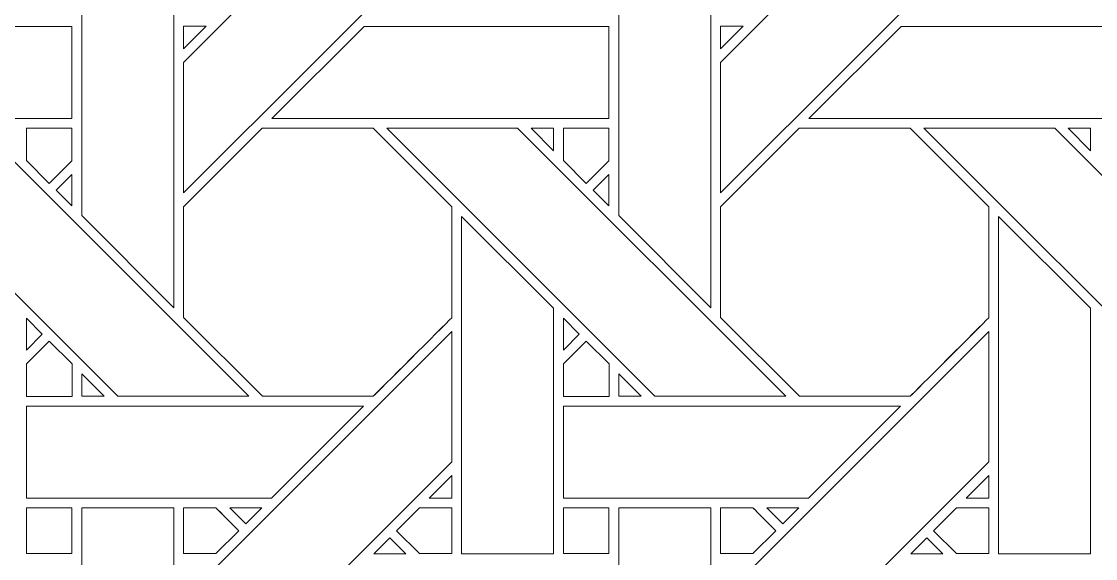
# Model space of a CAD drawing. Header units: inches. Extents: x 4.9 to 19.9, y 1.6 to 16.6.
# Drawn here: x 14.231 to 16.129, y 12.841 to 13.789 of the extents above; entities that cross this region are included whole.
import ezdxf

# ---------------------------------------------------------------- set-up
doc = ezdxf.new("R2010")
doc.units = ezdxf.units.IN
doc.header["$MEASUREMENT"] = 0
doc.layers.add('Design', color=7, linetype='Continuous', lineweight=0)

msp = doc.modelspace()

# ---------------------------------------------------------------- linework, layer by layer
at = {"layer": 'Design'}
for points, knots in [([(4.882854037814669, 16.59476386176223), (4.882854037814669, 16.59476386176223), (4.882854037814669, 1.594763861762152), (4.882854037814669, 1.594763861762152), (4.882854037814669, 1.594763861762152), (19.88285319010416, 1.594763861762152), (19.88285319010416, 1.594763861762152), (19.88285319010416, 1.594763861762152), (19.88285319010416, 16.59476386176223), (19.88285319010416, 16.59476386176223), (19.88285319010416, 16.59476386176223), (4.882854037814669, 16.59476386176223), (4.882854037814669, 16.59476386176223)], [0, 0, 0, 0, 1, 1, 1, 2, 2, 2, 3, 3, 3, 4, 4, 4, 4]), ([(5.683952837729848, 15.79366501657361), (5.683952837729848, 15.79366501657361), (5.683952837729848, 2.395862706950664), (5.683952837729848, 2.395862706950664), (5.683952837729848, 2.395862706950664), (19.08175439018904, 2.395862706950664), (19.08175439018904, 2.395862706950664), (19.08175439018904, 2.395862706950664), (19.08175439018904, 15.79366501657361), (19.08175439018904, 15.79366501657361), (19.08175439018904, 15.79366501657361), (5.683952837729848, 15.79366501657361), (5.683952837729848, 15.79366501657361)], [0, 0, 0, 0, 1, 1, 1, 2, 2, 2, 3, 3, 3, 4, 4, 4, 4]), ([(14.99152628580737, 13.96028645833333), (14.99152628580737, 13.96028645833333), (14.51785617404514, 13.48662990993923), (14.51785617404514, 13.48662990993923), (14.51785617404514, 13.48662990993923), (14.51785617404514, 13.71672651502821), (14.51785617404514, 13.71672651502821), (14.51785617404514, 13.71672651502821), (14.99152628580737, 14.19032202826611), (14.99152628580737, 14.19032202826611), (14.99152628580737, 14.19032202826611), (14.99152628580737, 13.96028645833333), (14.99152628580737, 13.96028645833333)], [0, 0, 0, 0, 1, 1, 1, 2, 2, 2, 3, 3, 3, 4, 4, 4, 4]), ([(15.94025505913626, 13.9602796766493), (15.94025505913626, 13.9602796766493), (15.4665832519532, 13.48662990993923), (15.4665832519532, 13.48662990993923), (15.4665832519532, 13.48662990993923), (15.4665832519532, 13.71672651502821), (15.4665832519532, 13.71672651502821), (15.4665832519532, 13.71672651502821), (15.94025505913626, 14.19032880995013), (15.94025505913626, 14.19032880995013), (15.94025505913626, 14.19032880995013), (15.94025505913626, 13.9602796766493), (15.94025505913626, 13.9602796766493)], [0, 0, 0, 0, 1, 1, 1, 2, 2, 2, 3, 3, 3, 4, 4, 4, 4]), ([(14.33778550889764, 13.44663492838541), (14.33778550889764, 13.44663492838541), (14.33778550889764, 13.8788341946072), (14.33778550889764, 13.8788341946072), (14.33778550889764, 13.8788341946072), (14.50070359971791, 13.8788341946072), (14.50070359971791, 13.8788341946072), (14.50070359971791, 13.8788341946072), (14.50070359971791, 13.2837176852756), (14.50070359971791, 13.2837176852756), (14.50070359971791, 13.2837176852756), (14.33778550889764, 13.44663492838541), (14.33778550889764, 13.44663492838541)], [0, 0, 0, 0, 1, 1, 1, 2, 2, 2, 3, 3, 3, 4, 4, 4, 4]), ([(15.28651428222653, 13.44663492838541), (15.28651428222653, 13.44663492838541), (15.28651428222653, 13.8788341946072), (15.28651428222653, 13.8788341946072), (15.28651428222653, 13.8788341946072), (15.44943237304695, 13.8788341946072), (15.44943237304695, 13.8788341946072), (15.44943237304695, 13.8788341946072), (15.44943237304695, 13.2837176852756), (15.44943237304695, 13.2837176852756), (15.44943237304695, 13.2837176852756), (15.28651428222653, 13.44663492838541), (15.28651428222653, 13.44663492838541)], [0, 0, 0, 0, 1, 1, 1, 2, 2, 2, 3, 3, 3, 4, 4, 4, 4]), ([(14.32025146484375, 13.78091091579861), (14.32025146484375, 13.78091091579861), (14.32025146484375, 13.61810896131727), (14.32025146484375, 13.61810896131727), (14.32025146484375, 13.61810896131727), (13.72496541341146, 13.61810896131727), (13.72496541341146, 13.61810896131727), (13.72496541341146, 13.61810896131727), (13.88781483968099, 13.78091091579861), (13.88781483968099, 13.78091091579861), (13.88781483968099, 13.78091091579861), (14.32025146484375, 13.78091091579861), (14.32025146484375, 13.78091091579861)], [0, 0, 0, 0, 1, 1, 1, 2, 2, 2, 3, 3, 3, 4, 4, 4, 4]), ([(14.55768669976126, 13.78091769748263), (14.55768669976126, 13.78091769748263), (14.51785617404514, 13.74108632405599), (14.51785617404514, 13.74108632405599), (14.51785617404514, 13.74108632405599), (14.51785617404514, 13.78091769748263), (14.51785617404514, 13.78091769748263), (14.51785617404514, 13.78091769748263), (14.55768669976126, 13.78091769748263), (14.55768669976126, 13.78091769748263)], [0, 0, 0, 0, 1, 1, 1, 2, 2, 2, 3, 3, 3, 3]), ([(15.26898193359375, 13.78091091579861), (15.26898193359375, 13.78091091579861), (15.26898193359375, 13.61810896131727), (15.26898193359375, 13.61810896131727), (15.26898193359375, 13.61810896131727), (14.67369418674042, 13.61810896131727), (14.67369418674042, 13.61810896131727), (14.67369418674042, 13.61810896131727), (14.83654446072056, 13.78091091579861), (14.83654446072056, 13.78091091579861), (14.83654446072056, 13.78091091579861), (15.26898193359375, 13.78091091579861), (15.26898193359375, 13.78091091579861)], [0, 0, 0, 0, 1, 1, 1, 2, 2, 2, 3, 3, 3, 4, 4, 4, 4]), ([(15.50641547309028, 13.78091769748263), (15.50641547309028, 13.78091769748263), (15.4665832519532, 13.74109310574002), (15.4665832519532, 13.74109310574002), (15.4665832519532, 13.74109310574002), (15.4665832519532, 13.78091769748263), (15.4665832519532, 13.78091769748263), (15.4665832519532, 13.78091769748263), (15.50641547309028, 13.78091769748263), (15.50641547309028, 13.78091769748263)], [0, 0, 0, 0, 1, 1, 1, 2, 2, 2, 3, 3, 3, 3]), ([(16.21769714355471, 13.78091091579861), (16.21769714355471, 13.78091091579861), (16.21769714355471, 13.61810896131727), (16.21769714355471, 13.61810896131727), (16.21769714355471, 13.61810896131727), (15.62242296006944, 13.61810896131727), (15.62242296006944, 13.61810896131727), (15.62242296006944, 13.61810896131727), (15.78527323404945, 13.78091091579861), (15.78527323404945, 13.78091091579861), (15.78527323404945, 13.78091091579861), (16.21769714355471, 13.78091091579861), (16.21769714355471, 13.78091091579861)], [0, 0, 0, 0, 1, 1, 1, 2, 2, 2, 3, 3, 3, 4, 4, 4, 4]), ([(14.63287014431431, 13.127320183648), (14.63287014431431, 13.127320183648), (14.40183342827693, 13.127320183648), (14.40183342827693, 13.127320183648), (14.40183342827693, 13.127320183648), (13.92827182345917, 13.60096995035807), (13.92827182345917, 13.60096995035807), (13.92827182345917, 13.60096995035807), (14.15921274820958, 13.60096995035807), (14.15921274820958, 13.60096995035807), (14.15921274820958, 13.60096995035807), (14.63287014431431, 13.127320183648), (14.63287014431431, 13.127320183648)], [0, 0, 0, 0, 1, 1, 1, 2, 2, 2, 3, 3, 3, 4, 4, 4, 4]), ([(14.32025316026473, 13.60100979275173), (14.32025316026473, 13.60100979275173), (14.32025316026473, 13.54341125488281), (14.32025316026473, 13.54341125488281), (14.32025316026473, 13.54341125488281), (14.28031751844625, 13.50346374511719), (14.28031751844625, 13.50346374511719), (14.28031751844625, 13.50346374511719), (14.23998514811195, 13.54380204942491), (14.23998514811195, 13.54380204942491), (14.23998514811195, 13.54380204942491), (14.23998514811195, 13.60100979275173), (14.23998514811195, 13.60100979275173), (14.23998514811195, 13.60100979275173), (14.32025316026473, 13.60100979275173), (14.32025316026473, 13.60100979275173)], [0, 0, 0, 0, 1, 1, 1, 2, 2, 2, 3, 3, 3, 4, 4, 4, 5, 5, 5, 5]), ([(14.28031751844625, 13.50346374511719), (14.28031751844625, 13.50346374511719), (14.23998514811195, 13.54380204942491), (14.23998514811195, 13.54380204942491), (14.23998514811195, 13.54380204942491), (14.23998514811195, 13.60100979275173), (14.23998514811195, 13.60100979275173), (14.23998514811195, 13.60100979275173), (14.32025316026473, 13.60100979275173), (14.32025316026473, 13.60100979275173), (14.32025316026473, 13.60100979275173), (14.32025316026473, 13.54341125488281), (14.32025316026473, 13.54341125488281), (14.32025316026473, 13.54341125488281), (14.28031751844625, 13.50346374511719), (14.28031751844625, 13.50346374511719)], [0, 0, 0, 0, 1, 1, 1, 2, 2, 2, 3, 3, 3, 4, 4, 4, 5, 5, 5, 5]), ([(14.6565687391493, 13.60099622938368), (14.6565687391493, 13.60099622938368), (14.85277303059903, 13.60099622938368), (14.85277303059903, 13.60099622938368), (14.85277303059903, 13.60099622938368), (14.99152459038626, 13.46227518717448), (14.99152459038626, 13.46227518717448), (14.99152459038626, 13.46227518717448), (14.99152459038626, 13.26606072319878), (14.99152459038626, 13.26606072319878), (14.97372606065541, 13.24812571207682), (14.86179606119791, 13.13638136121962), (14.8528137207032, 13.1273701985677), (14.8528137207032, 13.1273701985677), (14.65711636013457, 13.1273701985677), (14.65711636013457, 13.1273701985677), (14.65711636013457, 13.1273701985677), (14.51786465115015, 13.26661173502604), (14.51786465115015, 13.26661173502604), (14.51786465115015, 13.26661173502604), (14.51786465115015, 13.46227518717448), (14.51786465115015, 13.46227518717448), (14.51786465115015, 13.46227518717448), (14.6565687391493, 13.60099622938368), (14.6565687391493, 13.60099622938368)], [0, 0, 0, 0, 1, 1, 1, 2, 2, 2, 3, 3, 3, 4, 4, 4, 5, 5, 5, 6, 6, 6, 7, 7, 7, 8, 8, 8, 8]), ([(14.85277303059903, 13.60099622938368), (14.85277303059903, 13.60099622938368), (14.99152459038626, 13.46227518717448), (14.99152459038626, 13.46227518717448), (14.99152459038626, 13.46227518717448), (14.99152459038626, 13.26606072319878), (14.99152459038626, 13.26606072319878), (14.97384134928388, 13.24823506673177), (14.86189439561639, 13.13647037082248), (14.8528137207032, 13.1273701985677), (14.8528137207032, 13.1273701985677), (14.65711636013457, 13.1273701985677), (14.65711636013457, 13.1273701985677), (14.65711636013457, 13.1273701985677), (14.51786465115015, 13.26661173502604), (14.51786465115015, 13.26661173502604), (14.51786465115015, 13.26661173502604), (14.51786465115015, 13.46227518717448), (14.51786465115015, 13.46227518717448), (14.51786465115015, 13.46227518717448), (14.6565687391493, 13.60099622938368), (14.6565687391493, 13.60099622938368), (14.6565687391493, 13.60099622938368), (14.85277303059903, 13.60099622938368), (14.85277303059903, 13.60099622938368)], [0, 0, 0, 0, 1, 1, 1, 2, 2, 2, 3, 3, 3, 4, 4, 4, 5, 5, 5, 6, 6, 6, 7, 7, 7, 8, 8, 8, 8]), ([(15.58158535427515, 13.127320183648), (15.58158535427515, 13.127320183648), (15.35056220160598, 13.127320183648), (15.35056220160598, 13.127320183648), (15.35056220160598, 13.127320183648), (14.87700059678819, 13.60096995035807), (14.87700059678819, 13.60096995035807), (14.87700059678819, 13.60096995035807), (15.10794236924916, 13.60096995035807), (15.10794236924916, 13.60096995035807), (15.10794236924916, 13.60096995035807), (15.58158535427515, 13.127320183648), (15.58158535427515, 13.127320183648)], [0, 0, 0, 0, 1, 1, 1, 2, 2, 2, 3, 3, 3, 4, 4, 4, 4]), ([(15.132063123915, 13.60096316867404), (15.132063123915, 13.60096316867404), (15.17151387532554, 13.60096316867404), (15.17151387532554, 13.60096316867404), (15.17151387532554, 13.60096316867404), (15.17151387532554, 13.5611326429579), (15.17151387532554, 13.5611326429579), (15.17151387532554, 13.5611326429579), (15.132063123915, 13.60096316867404), (15.132063123915, 13.60096316867404)], [0, 0, 0, 0, 1, 1, 1, 2, 2, 2, 3, 3, 3, 3]), ([(15.26899041069876, 13.60100979275173), (15.26899041069876, 13.60100979275173), (15.26899041069876, 13.54341464572482), (15.26899041069876, 13.54341464572482), (15.26899041069876, 13.54341464572482), (15.22905307345917, 13.5034671359592), (15.22905307345917, 13.5034671359592), (15.22905307345917, 13.5034671359592), (15.18872918023001, 13.54380204942491), (15.18872918023001, 13.54380204942491), (15.18872918023001, 13.54380204942491), (15.18872918023001, 13.60100979275173), (15.18872918023001, 13.60100979275173), (15.18872918023001, 13.60100979275173), (15.26899041069876, 13.60100979275173), (15.26899041069876, 13.60100979275173)], [0, 0, 0, 0, 1, 1, 1, 2, 2, 2, 3, 3, 3, 4, 4, 4, 5, 5, 5, 5]), ([(15.22905307345917, 13.5034671359592), (15.22905307345917, 13.5034671359592), (15.18872918023001, 13.54380204942491), (15.18872918023001, 13.54380204942491), (15.18872918023001, 13.54380204942491), (15.18872918023001, 13.60100979275173), (15.18872918023001, 13.60100979275173), (15.18872918023001, 13.60100979275173), (15.26899041069876, 13.60100979275173), (15.26899041069876, 13.60100979275173), (15.26899041069876, 13.60100979275173), (15.26899041069876, 13.54341464572482), (15.26899041069876, 13.54341464572482), (15.26899041069876, 13.54341464572482), (15.22905307345917, 13.5034671359592), (15.22905307345917, 13.5034671359592)], [0, 0, 0, 0, 1, 1, 1, 2, 2, 2, 3, 3, 3, 4, 4, 4, 5, 5, 5, 5]), ([(15.60530598958333, 13.60099622938368), (15.60530598958333, 13.60099622938368), (15.80151028103306, 13.60099622938368), (15.80151028103306, 13.60099622938368), (15.80151028103306, 13.60099622938368), (15.9402601453993, 13.46227518717448), (15.9402601453993, 13.46227518717448), (15.9402601453993, 13.46227518717448), (15.9402601453993, 13.26606072319878), (15.9402601453993, 13.26606072319878), (15.92246161566848, 13.24812571207682), (15.81053331163194, 13.13638136121962), (15.80155097113722, 13.1273701985677), (15.80155097113722, 13.1273701985677), (15.60584513346362, 13.1273701985677), (15.60584513346362, 13.1273701985677), (15.60584513346362, 13.1273701985677), (15.46660020616319, 13.26661173502604), (15.46660020616319, 13.26661173502604), (15.46660020616319, 13.26661173502604), (15.46660020616319, 13.46227518717448), (15.46660020616319, 13.46227518717448), (15.46660020616319, 13.46227518717448), (15.60530598958333, 13.60099622938368), (15.60530598958333, 13.60099622938368)], [0, 0, 0, 0, 1, 1, 1, 2, 2, 2, 3, 3, 3, 4, 4, 4, 5, 5, 5, 6, 6, 6, 7, 7, 7, 8, 8, 8, 8]), ([(15.9402601453993, 13.46227518717448), (15.9402601453993, 13.46227518717448), (15.9402601453993, 13.26606072319878), (15.9402601453993, 13.26606072319878), (15.92261759440112, 13.24828253851996), (15.81067233615459, 13.13651106092665), (15.80155097113722, 13.1273701985677), (15.80155097113722, 13.1273701985677), (15.60584513346362, 13.1273701985677), (15.60584513346362, 13.1273701985677), (15.60584513346362, 13.1273701985677), (15.46660020616319, 13.26661173502604), (15.46660020616319, 13.26661173502604), (15.46660020616319, 13.26661173502604), (15.46660020616319, 13.46227518717448), (15.46660020616319, 13.46227518717448), (15.46660020616319, 13.46227518717448), (15.60530598958333, 13.60099622938368), (15.60530598958333, 13.60099622938368), (15.60530598958333, 13.60099622938368), (15.80151028103306, 13.60099622938368), (15.80151028103306, 13.60099622938368), (15.80151028103306, 13.60099622938368), (15.9402601453993, 13.46227518717448), (15.9402601453993, 13.46227518717448)], [0, 0, 0, 0, 1, 1, 1, 2, 2, 2, 3, 3, 3, 4, 4, 4, 5, 5, 5, 6, 6, 6, 7, 7, 7, 8, 8, 8, 8]), ([(16.53031412760416, 13.127320183648), (16.53031412760416, 13.127320183648), (16.29929267035597, 13.127320183648), (16.29929267035597, 13.127320183648), (16.29929267035597, 13.127320183648), (15.82573106553819, 13.60096995035807), (15.82573106553819, 13.60096995035807), (15.82573106553819, 13.60096995035807), (16.0566711425782, 13.60096995035807), (16.0566711425782, 13.60096995035807), (16.0566711425782, 13.60096995035807), (16.53031412760416, 13.127320183648), (16.53031412760416, 13.127320183648)], [0, 0, 0, 0, 1, 1, 1, 2, 2, 2, 3, 3, 3, 4, 4, 4, 4]), ([(16.08079359266501, 13.60096316867404), (16.08079359266501, 13.60096316867404), (16.12022908528653, 13.60096316867404), (16.12022908528653, 13.60096316867404), (16.12022908528653, 13.60096316867404), (16.12022908528653, 13.56113942464192), (16.12022908528653, 13.56113942464192), (16.12022908528653, 13.56113942464192), (16.08079359266501, 13.60096316867404), (16.08079359266501, 13.60096316867404)], [0, 0, 0, 0, 1, 1, 1, 2, 2, 2, 3, 3, 3, 3]), ([(14.32025146484375, 13.51913028293185), (14.32025146484375, 13.51913028293185), (14.32025146484375, 13.4639646742079), (14.32025146484375, 13.4639646742079), (14.32025146484375, 13.4639646742079), (14.29248216417098, 13.49134657118055), (14.29248216417098, 13.49134657118055), (14.29248216417098, 13.49134657118055), (14.32025146484375, 13.51913028293185), (14.32025146484375, 13.51913028293185)], [0, 0, 0, 0, 1, 1, 1, 2, 2, 2, 3, 3, 3, 3]), ([(15.26898193359375, 13.51913028293185), (15.26898193359375, 13.51913028293185), (15.26898193359375, 13.4639646742079), (15.26898193359375, 13.4639646742079), (15.26898193359375, 13.4639646742079), (15.2412109375, 13.49134657118055), (15.2412109375, 13.49134657118055), (15.2412109375, 13.49134657118055), (15.26898193359375, 13.51913028293185), (15.26898193359375, 13.51913028293185)], [0, 0, 0, 0, 1, 1, 1, 2, 2, 2, 3, 3, 3, 3]), ([(15.0086500379775, 12.84932030571831), (15.0086500379775, 12.84932030571831), (15.0086500379775, 13.44516499837239), (15.0086500379775, 13.44516499837239), (15.0086500379775, 13.44516499837239), (15.1714172363282, 13.28301662868923), (15.1714172363282, 13.28301662868923), (15.1714172363282, 13.28301662868923), (15.1714172363282, 12.84932030571831), (15.1714172363282, 12.84932030571831), (15.1714172363282, 12.84932030571831), (15.0086500379775, 12.84932030571831), (15.0086500379775, 12.84932030571831)], [0, 0, 0, 0, 1, 1, 1, 2, 2, 2, 3, 3, 3, 4, 4, 4, 4]), ([(15.9573805067275, 12.84932030571831), (15.9573805067275, 12.84932030571831), (15.9573805067275, 13.44516499837239), (15.9573805067275, 13.44516499837239), (15.9573805067275, 13.44516499837239), (16.1201477050782, 13.28301662868923), (16.1201477050782, 13.28301662868923), (16.1201477050782, 13.28301662868923), (16.1201477050782, 12.84932030571831), (16.1201477050782, 12.84932030571831), (16.1201477050782, 12.84932030571831), (15.9573805067275, 12.84932030571831), (15.9573805067275, 12.84932030571831)], [0, 0, 0, 0, 1, 1, 1, 2, 2, 2, 3, 3, 3, 4, 4, 4, 4]), ([(14.24000379774305, 13.20875210232205), (14.24000379774305, 13.20875210232205), (14.24000379774305, 13.26551055908203), (14.24000379774305, 13.26551055908203), (14.24000379774305, 13.26551055908203), (14.26818339029945, 13.23693678114149), (14.26818339029945, 13.23693678114149), (14.26818339029945, 13.23693678114149), (14.24000379774305, 13.20875210232205), (14.24000379774305, 13.20875210232205)], [0, 0, 0, 0, 1, 1, 1, 2, 2, 2, 3, 3, 3, 3]), ([(15.18873426649305, 13.20875888400607), (15.18873426649305, 13.20875888400607), (15.18873426649305, 13.26551055908203), (15.18873426649305, 13.26551055908203), (15.18873426649305, 13.26551055908203), (15.21691216362847, 13.23693678114149), (15.21691216362847, 13.23693678114149), (15.21691216362847, 13.23693678114149), (15.18873426649305, 13.20875888400607), (15.18873426649305, 13.20875888400607)], [0, 0, 0, 0, 1, 1, 1, 2, 2, 2, 3, 3, 3, 3]), ([(14.99152628580737, 13.01155005560981), (14.99152628580737, 13.01155005560981), (14.51785617404514, 12.53790028889974), (14.51785617404514, 12.53790028889974), (14.51785617404514, 12.53790028889974), (14.51785617404514, 12.76799689398871), (14.51785617404514, 12.76799689398871), (14.51785617404514, 12.76799689398871), (14.99152628580737, 13.24159918891059), (14.99152628580737, 13.24159918891059), (14.99152628580737, 13.24159918891059), (14.99152628580737, 13.01155005560981), (14.99152628580737, 13.01155005560981)], [0, 0, 0, 0, 1, 1, 1, 2, 2, 2, 3, 3, 3, 4, 4, 4, 4]), ([(15.94025505913626, 13.01155005560981), (15.94025505913626, 13.01155005560981), (15.4665832519532, 12.53790028889974), (15.4665832519532, 12.53790028889974), (15.4665832519532, 12.53790028889974), (15.4665832519532, 12.76800367567274), (15.4665832519532, 12.76800367567274), (15.4665832519532, 12.76800367567274), (15.94025505913626, 13.24159918891059), (15.94025505913626, 13.24159918891059), (15.94025505913626, 13.24159918891059), (15.94025505913626, 13.01155005560981), (15.94025505913626, 13.01155005560981)], [0, 0, 0, 0, 1, 1, 1, 2, 2, 2, 3, 3, 3, 4, 4, 4, 4]), ([(14.24000549316403, 13.12712860107422), (14.24000549316403, 13.12712860107422), (14.24000549316403, 13.18441433376736), (14.24000549316403, 13.18441433376736), (14.24000549316403, 13.18441433376736), (14.28033108181431, 13.22474585639106), (14.28033108181431, 13.22474585639106), (14.28033108181431, 13.22474585639106), (14.3206617567275, 13.18442111545139), (14.3206617567275, 13.18442111545139), (14.3206617567275, 13.18442111545139), (14.3206617567275, 13.12712860107422), (14.3206617567275, 13.12712860107422), (14.3206617567275, 13.12712860107422), (14.24000549316403, 13.12712860107422), (14.24000549316403, 13.12712860107422)], [0, 0, 0, 0, 1, 1, 1, 2, 2, 2, 3, 3, 3, 4, 4, 4, 5, 5, 5, 5]), ([(14.28033108181431, 13.22474585639106), (14.28033108181431, 13.22474585639106), (14.3206617567275, 13.18442111545139), (14.3206617567275, 13.18442111545139), (14.3206617567275, 13.18442111545139), (14.3206617567275, 13.12712860107422), (14.3206617567275, 13.12712860107422), (14.3206617567275, 13.12712860107422), (14.24000549316403, 13.12712860107422), (14.24000549316403, 13.12712860107422), (14.24000549316403, 13.12712860107422), (14.24000549316403, 13.18441433376736), (14.24000549316403, 13.18441433376736), (14.24000549316403, 13.18441433376736), (14.28033108181431, 13.22474585639106), (14.28033108181431, 13.22474585639106)], [0, 0, 0, 0, 1, 1, 1, 2, 2, 2, 3, 3, 3, 4, 4, 4, 5, 5, 5, 5]), ([(15.18874274359806, 13.12712860107422), (15.18874274359806, 13.12712860107422), (15.18874274359806, 13.18441433376736), (15.18874274359806, 13.18441433376736), (15.18874274359806, 13.18441433376736), (15.22906663682723, 13.22474585639106), (15.22906663682723, 13.22474585639106), (15.22906663682723, 13.22474585639106), (15.26939731174042, 13.18442111545139), (15.26939731174042, 13.18442111545139), (15.26939731174042, 13.18442111545139), (15.26939731174042, 13.12712860107422), (15.26939731174042, 13.12712860107422), (15.26939731174042, 13.12712860107422), (15.18874274359806, 13.12712860107422), (15.18874274359806, 13.12712860107422)], [0, 0, 0, 0, 1, 1, 1, 2, 2, 2, 3, 3, 3, 4, 4, 4, 5, 5, 5, 5]), ([(15.22906663682723, 13.22474585639106), (15.22906663682723, 13.22474585639106), (15.26939731174042, 13.18442111545139), (15.26939731174042, 13.18442111545139), (15.26939731174042, 13.18442111545139), (15.26939731174042, 13.12712860107422), (15.26939731174042, 13.12712860107422), (15.26939731174042, 13.12712860107422), (15.18874274359806, 13.12712860107422), (15.18874274359806, 13.12712860107422), (15.18874274359806, 13.12712860107422), (15.18874274359806, 13.18441433376736), (15.18874274359806, 13.18441433376736), (15.18874274359806, 13.18441433376736), (15.22906663682723, 13.22474585639106), (15.22906663682723, 13.22474585639106)], [0, 0, 0, 0, 1, 1, 1, 2, 2, 2, 3, 3, 3, 4, 4, 4, 5, 5, 5, 5]), ([(14.33790757921014, 13.12731340196397), (14.33790757921014, 13.12731340196397), (14.33790757921014, 13.16710323757595), (14.33790757921014, 13.16710323757595), (14.33790757921014, 13.16710323757595), (14.37763129340277, 13.12731340196397), (14.37763129340277, 13.12731340196397), (14.37763129340277, 13.12731340196397), (14.33790757921014, 13.12731340196397), (14.33790757921014, 13.12731340196397)], [0, 0, 0, 0, 1, 1, 1, 2, 2, 2, 3, 3, 3, 3]), ([(15.28663804796014, 13.12731340196397), (15.28663804796014, 13.12731340196397), (15.28663804796014, 13.16711001925998), (15.28663804796014, 13.16711001925998), (15.28663804796014, 13.16711001925998), (15.32635837131084, 13.12731340196397), (15.32635837131084, 13.12731340196397), (15.32635837131084, 13.12731340196397), (15.28663804796014, 13.12731340196397), (15.28663804796014, 13.12731340196397)], [0, 0, 0, 0, 1, 1, 1, 2, 2, 2, 3, 3, 3, 3]), ([(14.83570014105902, 13.11007266574435), (14.83570014105902, 13.11007266574435), (14.6729736328125, 12.94737328423394), (14.6729736328125, 12.94737328423394), (14.6729736328125, 12.94737328423394), (14.24000379774305, 12.94737328423394), (14.24000379774305, 12.94737328423394), (14.24000379774305, 12.94737328423394), (14.24000379774305, 13.11007266574435), (14.24000379774305, 13.11007266574435), (14.24000379774305, 13.11007266574435), (14.83570014105902, 13.11007266574435), (14.83570014105902, 13.11007266574435)], [0, 0, 0, 0, 1, 1, 1, 2, 2, 2, 3, 3, 3, 4, 4, 4, 4]), ([(15.78442891438804, 13.11007266574435), (15.78442891438804, 13.11007266574435), (15.62168884277346, 12.94737328423394), (15.62168884277346, 12.94737328423394), (15.62168884277346, 12.94737328423394), (15.18873426649305, 12.94737328423394), (15.18873426649305, 12.94737328423394), (15.18873426649305, 12.94737328423394), (15.18873426649305, 13.11007266574435), (15.18873426649305, 13.11007266574435), (15.18873426649305, 13.11007266574435), (15.78442891438804, 13.11007266574435), (15.78442891438804, 13.11007266574435)], [0, 0, 0, 0, 1, 1, 1, 2, 2, 2, 3, 3, 3, 4, 4, 4, 4]), ([(14.95174831814236, 12.94739362928602), (14.95174831814236, 12.94739362928602), (14.99152628580737, 12.98716311984592), (14.99152628580737, 12.98716311984592), (14.99152628580737, 12.98716311984592), (14.99152628580737, 12.94739362928602), (14.99152628580737, 12.94739362928602), (14.99152628580737, 12.94739362928602), (14.95174831814236, 12.94739362928602), (14.95174831814236, 12.94739362928602)], [0, 0, 0, 0, 1, 1, 1, 2, 2, 2, 3, 3, 3, 3]), ([(15.90047878689236, 12.94739362928602), (15.90047878689236, 12.94739362928602), (15.94025505913626, 12.98716311984592), (15.94025505913626, 12.98716311984592), (15.94025505913626, 12.98716311984592), (15.94025505913626, 12.94739362928602), (15.94025505913626, 12.94739362928602), (15.94025505913626, 12.94739362928602), (15.90047878689236, 12.94739362928602), (15.90047878689236, 12.94739362928602)], [0, 0, 0, 0, 1, 1, 1, 2, 2, 2, 3, 3, 3, 3]), ([(14.24000549316403, 12.93013763427734), (14.24000549316403, 12.93013763427734), (14.32025316026473, 12.93013763427734), (14.32025316026473, 12.93013763427734), (14.32025316026473, 12.93013763427734), (14.32025316026473, 12.84935251871744), (14.32025316026473, 12.84935251871744), (14.32025316026473, 12.84935251871744), (14.24000549316403, 12.84935251871744), (14.24000549316403, 12.84935251871744), (14.24000549316403, 12.84935251871744), (14.24000549316403, 12.93013763427734), (14.24000549316403, 12.93013763427734)], [0, 0, 0, 0, 1, 1, 1, 2, 2, 2, 3, 3, 3, 4, 4, 4, 4]), ([(14.24000549316403, 12.84935251871744), (14.24000549316403, 12.84935251871744), (14.24000549316403, 12.93013763427734), (14.24000549316403, 12.93013763427734), (14.24000549316403, 12.93013763427734), (14.32025316026473, 12.93013763427734), (14.32025316026473, 12.93013763427734), (14.32025316026473, 12.93013763427734), (14.32025316026473, 12.84935251871744), (14.32025316026473, 12.84935251871744), (14.32025316026473, 12.84935251871744), (14.24000549316403, 12.84935251871744), (14.24000549316403, 12.84935251871744)], [0, 0, 0, 0, 1, 1, 1, 2, 2, 2, 3, 3, 3, 4, 4, 4, 4]), ([(14.33778550889764, 12.49790615505642), (14.33778550889764, 12.49790615505642), (14.33778550889764, 12.93010542127821), (14.33778550889764, 12.93010542127821), (14.33778550889764, 12.93010542127821), (14.50070359971791, 12.93010542127821), (14.50070359971791, 12.93010542127821), (14.50070359971791, 12.93010542127821), (14.50070359971791, 12.33498806423611), (14.50070359971791, 12.33498806423611), (14.50070359971791, 12.33498806423611), (14.33778550889764, 12.49790615505642), (14.33778550889764, 12.49790615505642)], [0, 0, 0, 0, 1, 1, 1, 2, 2, 2, 3, 3, 3, 4, 4, 4, 4]), ([(14.57492913140193, 12.93013763427734), (14.58006795247403, 12.92502593994141), (14.61083984375, 12.89421335856119), (14.61526319715709, 12.88978915744357), (14.61526319715709, 12.88978915744357), (14.57483757866751, 12.8493660820855), (14.57483757866751, 12.8493660820855), (14.57483757866751, 12.8493660820855), (14.51786465115015, 12.8493660820855), (14.51786465115015, 12.8493660820855), (14.51786465115015, 12.8493660820855), (14.51786465115015, 12.93013763427734), (14.51786465115015, 12.93013763427734), (14.51786465115015, 12.93013763427734), (14.57492913140193, 12.93013763427734), (14.57492913140193, 12.93013763427734)], [0, 0, 0, 0, 1, 1, 1, 2, 2, 2, 3, 3, 3, 4, 4, 4, 5, 5, 5, 5]), ([(14.61526319715709, 12.88978915744357), (14.61526319715709, 12.88978915744357), (14.57483757866751, 12.8493660820855), (14.57483757866751, 12.8493660820855), (14.57483757866751, 12.8493660820855), (14.51786465115015, 12.8493660820855), (14.51786465115015, 12.8493660820855), (14.51786465115015, 12.8493660820855), (14.51786465115015, 12.93013763427734), (14.51786465115015, 12.93013763427734), (14.51786465115015, 12.93013763427734), (14.57492913140193, 12.93013763427734), (14.57492913140193, 12.93013763427734), (14.57995096842445, 12.92514122856988), (14.61070251464846, 12.89434899224175), (14.61526319715709, 12.88978915744357)], [0, 0, 0, 0, 1, 1, 1, 2, 2, 2, 3, 3, 3, 4, 4, 4, 5, 5, 5, 5]), ([(14.5992736816407, 12.93010542127821), (14.5992736816407, 12.93010542127821), (14.65573798285598, 12.93010542127821), (14.65573798285598, 12.93010542127821), (14.65573798285598, 12.93010542127821), (14.62745157877612, 12.90191989474826), (14.62745157877612, 12.90191989474826), (14.62745157877612, 12.90191989474826), (14.5992736816407, 12.93010542127821), (14.5992736816407, 12.93010542127821)], [0, 0, 0, 0, 1, 1, 1, 2, 2, 2, 3, 3, 3, 3]), ([(14.9344295925564, 12.84935251871744), (14.9344295925564, 12.84935251871744), (14.89406670464417, 12.88973490397135), (14.89406670464417, 12.88973490397135), (14.89406670464417, 12.88973490397135), (14.93449740939667, 12.93015797932942), (14.93449740939667, 12.93015797932942), (14.93449740939667, 12.93015797932942), (14.99153815375431, 12.93015797932942), (14.99153815375431, 12.93015797932942), (14.99153815375431, 12.93015797932942), (14.99153815375431, 12.84935251871744), (14.99153815375431, 12.84935251871744), (14.99153815375431, 12.84935251871744), (14.9344295925564, 12.84935251871744), (14.9344295925564, 12.84935251871744)], [0, 0, 0, 0, 1, 1, 1, 2, 2, 2, 3, 3, 3, 4, 4, 4, 5, 5, 5, 5]), ([(14.99153815375431, 12.93015797932942), (14.99153815375431, 12.93015797932942), (14.99153815375431, 12.84935251871744), (14.99153815375431, 12.84935251871744), (14.99153815375431, 12.84935251871744), (14.9344295925564, 12.84935251871744), (14.9344295925564, 12.84935251871744), (14.9344295925564, 12.84935251871744), (14.89406670464417, 12.88973490397135), (14.89406670464417, 12.88973490397135), (14.89406670464417, 12.88973490397135), (14.93449740939667, 12.93015797932942), (14.93449740939667, 12.93015797932942), (14.93449740939667, 12.93015797932942), (14.99153815375431, 12.93015797932942), (14.99153815375431, 12.93015797932942)], [0, 0, 0, 0, 1, 1, 1, 2, 2, 2, 3, 3, 3, 4, 4, 4, 5, 5, 5, 5]), ([(15.18874274359806, 12.93013763427734), (15.18874274359806, 12.93013763427734), (15.26899041069876, 12.93013763427734), (15.26899041069876, 12.93013763427734), (15.26899041069876, 12.93013763427734), (15.26899041069876, 12.84935251871744), (15.26899041069876, 12.84935251871744), (15.26899041069876, 12.84935251871744), (15.18874274359806, 12.84935251871744), (15.18874274359806, 12.84935251871744), (15.18874274359806, 12.84935251871744), (15.18874274359806, 12.93013763427734), (15.18874274359806, 12.93013763427734)], [0, 0, 0, 0, 1, 1, 1, 2, 2, 2, 3, 3, 3, 4, 4, 4, 4]), ([(15.18874274359806, 12.84935251871744), (15.18874274359806, 12.84935251871744), (15.18874274359806, 12.93013763427734), (15.18874274359806, 12.93013763427734), (15.18874274359806, 12.93013763427734), (15.26899041069876, 12.93013763427734), (15.26899041069876, 12.93013763427734), (15.26899041069876, 12.93013763427734), (15.26899041069876, 12.84935251871744), (15.26899041069876, 12.84935251871744), (15.26899041069876, 12.84935251871744), (15.18874274359806, 12.84935251871744), (15.18874274359806, 12.84935251871744)], [0, 0, 0, 0, 1, 1, 1, 2, 2, 2, 3, 3, 3, 4, 4, 4, 4]), ([(15.28651428222653, 12.49790615505642), (15.28651428222653, 12.49790615505642), (15.28651428222653, 12.93010542127821), (15.28651428222653, 12.93010542127821), (15.28651428222653, 12.93010542127821), (15.44943237304695, 12.93010542127821), (15.44943237304695, 12.93010542127821), (15.44943237304695, 12.93010542127821), (15.44943237304695, 12.33498806423611), (15.44943237304695, 12.33498806423611), (15.44943237304695, 12.33498806423611), (15.28651428222653, 12.49790615505642), (15.28651428222653, 12.49790615505642)], [0, 0, 0, 0, 1, 1, 1, 2, 2, 2, 3, 3, 3, 4, 4, 4, 4]), ([(15.523664686415, 12.93013763427734), (15.52880520290806, 12.92502593994141), (15.55957709418402, 12.89421674940321), (15.56399875217014, 12.88979254828559), (15.56399875217014, 12.88979254828559), (15.52357313368055, 12.8493660820855), (15.52357313368055, 12.8493660820855), (15.52357313368055, 12.8493660820855), (15.46660020616319, 12.8493660820855), (15.46660020616319, 12.8493660820855), (15.46660020616319, 12.8493660820855), (15.46660020616319, 12.93013763427734), (15.46660020616319, 12.93013763427734), (15.46660020616319, 12.93013763427734), (15.523664686415, 12.93013763427734), (15.523664686415, 12.93013763427734)], [0, 0, 0, 0, 1, 1, 1, 2, 2, 2, 3, 3, 3, 4, 4, 4, 5, 5, 5, 5]), ([(15.54831610785598, 12.90543874104817), (15.54831610785598, 12.90543874104817), (15.56399875217014, 12.88979254828559), (15.56399875217014, 12.88979254828559), (15.56399875217014, 12.88979254828559), (15.52357313368055, 12.8493660820855), (15.52357313368055, 12.8493660820855), (15.52357313368055, 12.8493660820855), (15.46660020616319, 12.8493660820855), (15.46660020616319, 12.8493660820855), (15.46660020616319, 12.8493660820855), (15.46660020616319, 12.93013763427734), (15.46660020616319, 12.93013763427734), (15.46660020616319, 12.93013763427734), (15.523664686415, 12.93013763427734), (15.523664686415, 12.93013763427734), (15.52905612521709, 12.92477416992187), (15.53897772894973, 12.91478390163845), (15.54831610785598, 12.90543874104817)], [0, 0, 0, 0, 1, 1, 1, 2, 2, 2, 3, 3, 3, 4, 4, 4, 5, 5, 5, 6, 6, 6, 6]), ([(15.54800245496959, 12.93010542127821), (15.54800245496959, 12.93010542127821), (15.60446845160598, 12.93010542127821), (15.60446845160598, 12.93010542127821), (15.60446845160598, 12.93010542127821), (15.57618204752612, 12.90191989474826), (15.57618204752612, 12.90191989474826), (15.57618204752612, 12.90191989474826), (15.54800245496959, 12.93010542127821), (15.54800245496959, 12.93010542127821)], [0, 0, 0, 0, 1, 1, 1, 2, 2, 2, 3, 3, 3, 3]), ([(15.88315836588541, 12.84935251871744), (15.88315836588541, 12.84935251871744), (15.8428039550782, 12.88973490397135), (15.8428039550782, 12.88973490397135), (15.8428039550782, 12.88973490397135), (15.88323296440972, 12.93015797932942), (15.88323296440972, 12.93015797932942), (15.88323296440972, 12.93015797932942), (15.94027370876736, 12.93015797932942), (15.94027370876736, 12.93015797932942), (15.94027370876736, 12.93015797932942), (15.94027370876736, 12.84935251871744), (15.94027370876736, 12.84935251871744), (15.94027370876736, 12.84935251871744), (15.88315836588541, 12.84935251871744), (15.88315836588541, 12.84935251871744)], [0, 0, 0, 0, 1, 1, 1, 2, 2, 2, 3, 3, 3, 4, 4, 4, 5, 5, 5, 5]), ([(15.94027370876736, 12.84935251871744), (15.94027370876736, 12.84935251871744), (15.88315836588541, 12.84935251871744), (15.88315836588541, 12.84935251871744), (15.88315836588541, 12.84935251871744), (15.8428039550782, 12.88973490397135), (15.8428039550782, 12.88973490397135), (15.8428039550782, 12.88973490397135), (15.88323296440972, 12.93015797932942), (15.88323296440972, 12.93015797932942), (15.88323296440972, 12.93015797932942), (15.94027370876736, 12.93015797932942), (15.94027370876736, 12.93015797932942), (15.94027370876736, 12.93015797932942), (15.94027370876736, 12.84935251871744), (15.94027370876736, 12.84935251871744)], [0, 0, 0, 0, 1, 1, 1, 2, 2, 2, 3, 3, 3, 4, 4, 4, 5, 5, 5, 5]), ([(14.91019015842014, 12.84932030571831), (14.91019015842014, 12.84932030571831), (14.85368177625875, 12.84932030571831), (14.85368177625875, 12.84932030571831), (14.85368177625875, 12.84932030571831), (14.88194274902346, 12.87758043077257), (14.88194274902346, 12.87758043077257), (14.88194274902346, 12.87758043077257), (14.91019015842014, 12.84932030571831), (14.91019015842014, 12.84932030571831)], [0, 0, 0, 0, 1, 1, 1, 2, 2, 2, 3, 3, 3, 3]), ([(15.80241224500875, 12.84932030571831), (15.80241224500875, 12.84932030571831), (15.8306715223525, 12.87758043077257), (15.8306715223525, 12.87758043077257), (15.8306715223525, 12.87758043077257), (15.85890367296014, 12.84932030571831), (15.85890367296014, 12.84932030571831), (15.85890367296014, 12.84932030571831), (15.80241224500875, 12.84932030571831), (15.80241224500875, 12.84932030571831)], [0, 0, 0, 0, 1, 1, 1, 2, 2, 2, 3, 3, 3, 3])]:
    msp.add_open_spline(points, degree=3, knots=knots, dxfattribs=at)

doc.saveas('drawing.dxf')
